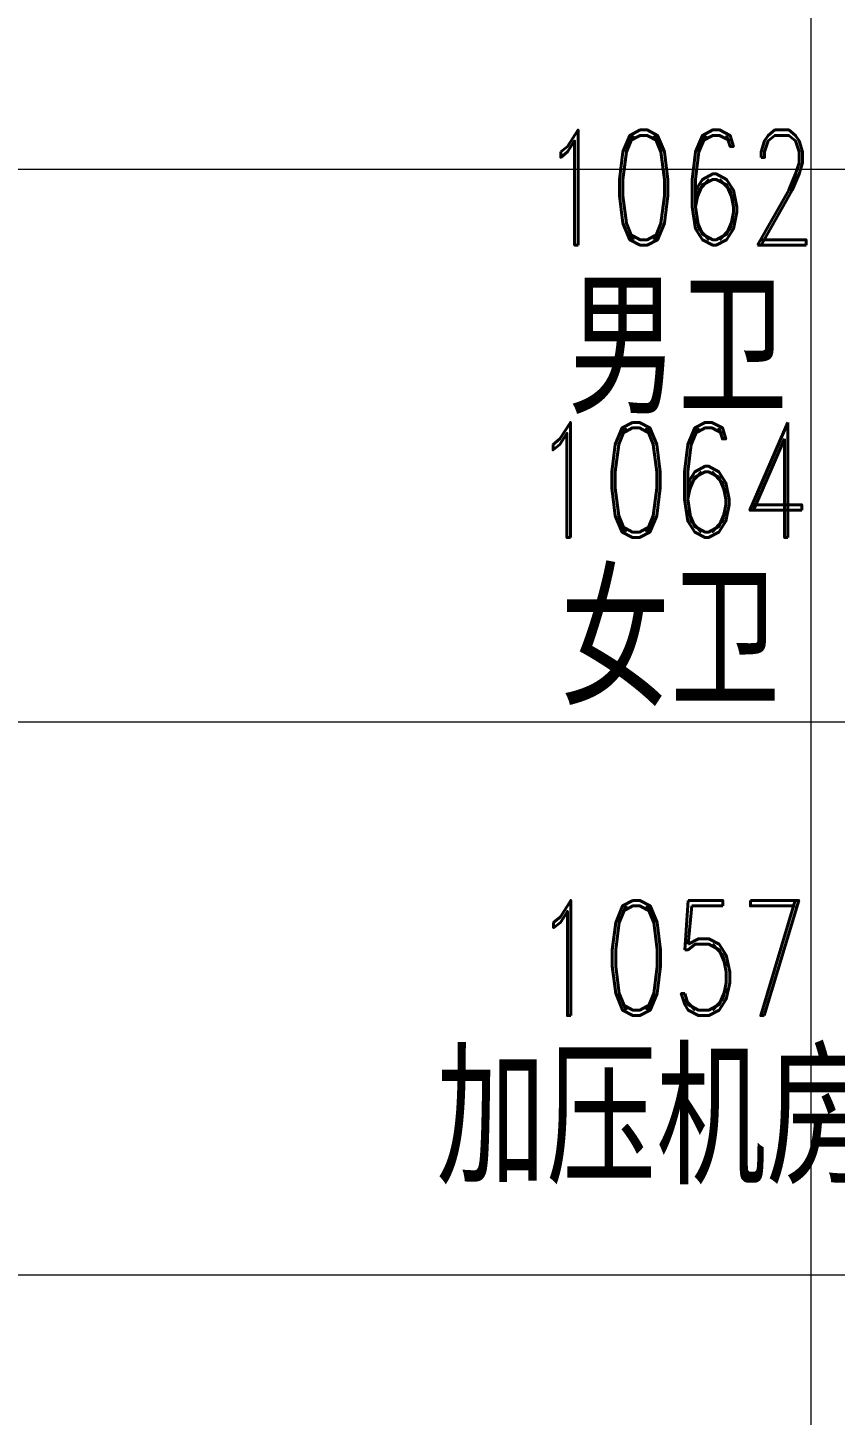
# Model space of a CAD drawing. Header units: millimetres. Extents: x -76632 to 443185, y -33181 to 192400.
# Drawn here: x -16000 to -5480, y 41370 to 59440 of the extents above; entities that cross this region are included whole.
import ezdxf

# ---------------------------------------------------------------- set-up
doc = ezdxf.new("R2010")
doc.units = ezdxf.units.MM
doc.linetypes.add('轴网线', pattern=[22.04, 18.38, -1.83, 0, -1.83])
for name, color, linetype, lineweight in [('A-AREA-IDEN', 8, 'Continuous', 9), ('A-DETL-THIN', 8, 'Continuous', 5), ('S-GRID', 8, 'Continuous', 9)]:
    doc.layers.add(name, color=color, linetype=linetype, lineweight=lineweight)
doc.styles.add('RomanD', font='romand__.ttf', dxfattribs={"width": 0.7, "height": 1500})
doc.styles.add('仿宋_2', font='simfang.ttf', dxfattribs={"width": 0.7, "height": 1500})

msp = doc.modelspace()

# ---------------------------------------------------------------- linework, layer by layer
at = {"layer": 'A-DETL-THIN', "transparency": 33554687}
msp.add_line((-5800, 109500), (-5800, 29400), dxfattribs=at)
at = {"layer": 'S-GRID', "transparency": 33554687}
for p, q in [((-26000, 57600), (-16000, 57600)), ((-26000, 50400), (-16000, 50400)), ((-26000, 43200), (-16000, 43200))]:
    msp.add_line(p, q, dxfattribs=at)
at = {"layer": 'S-GRID', "linetype": '轴网线', "transparency": 33554687}
for p, q in [((-16000, 57600), (308800, 57600)), ((-16000, 50400), (308800, 50400)), ((-16000, 43200), (308800, 43200))]:
    msp.add_line(p, q, dxfattribs=at)

# ---------------------------------------------------------------- texts
at = {"layer": 'A-AREA-IDEN', "transparency": 33554687, "char_height": 1500, "attachment_point": 1}
for s, insert, width, style in [('1062', (-9326.1, 58108.6), 4826.159, 'RomanD'), ('男卫', (-8962.6, 56074.4), 3928.269, '仿宋_2'), ('1064', (-9426.1, 54299.8), 4826.159, 'RomanD'), ('女卫', (-9062.6, 52265.7), 3928.269, '仿宋_2'), ('1057', (-9420.3, 48075.2), 4826.159, 'RomanD'), ('加压机房', (-10677.3, 46041), 7856.537, '仿宋_2')]:
    msp.add_mtext(s, dxfattribs=dict(at, insert=insert, width=width, style=style))

doc.saveas('drawing.dxf')
